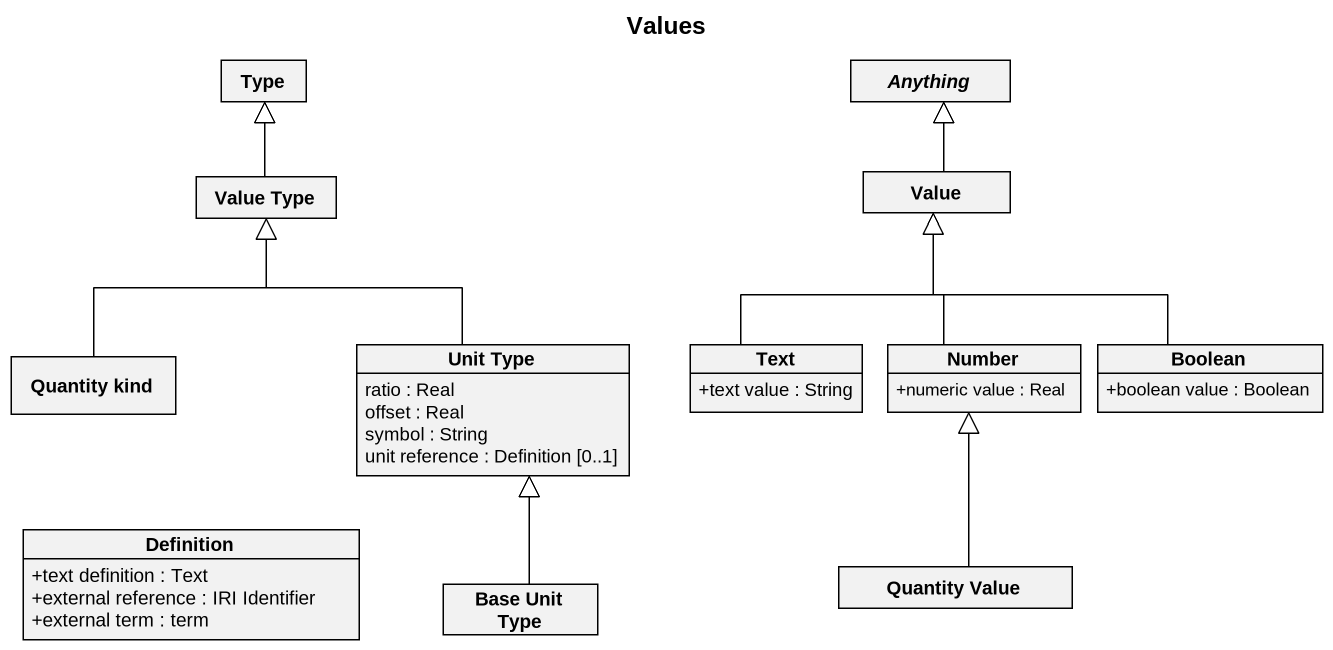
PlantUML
@startuml
title Values
hide circle
hide empty members
skinparam classAttributeIconSize 0
class Type
abstract class Anything
class Value
class "Value Type" as Value_Type
class "Quantity kind" as Quantity_kind
class "Unit Type" as Unit_Type {
  ratio : Real
  offset : Real
  symbol : String
  unit reference : Definition [0..1]
}
class Text {
  +text value : String
}
class Number {
  +numeric value : Real
}
class Boolean {
  +boolean value : Boolean
}
class Definition {
  +text definition : Text
  +external reference : IRI Identifier
  +external term : term
}
class "Quantity Value" as Quantity_Value
class "Base Unit Type" as Base_Unit_Type
Value -up-|> Anything
Value_Type -up-|> Type
Quantity_kind -up-|> Value_Type
Unit_Type -up-|> Value_Type
Text -up-|> Value
Number -up-|> Value
Boolean -up-|> Value
Quantity_Value -up-|> Number
Base_Unit_Type -up-|> Unit_Type
@enduml
